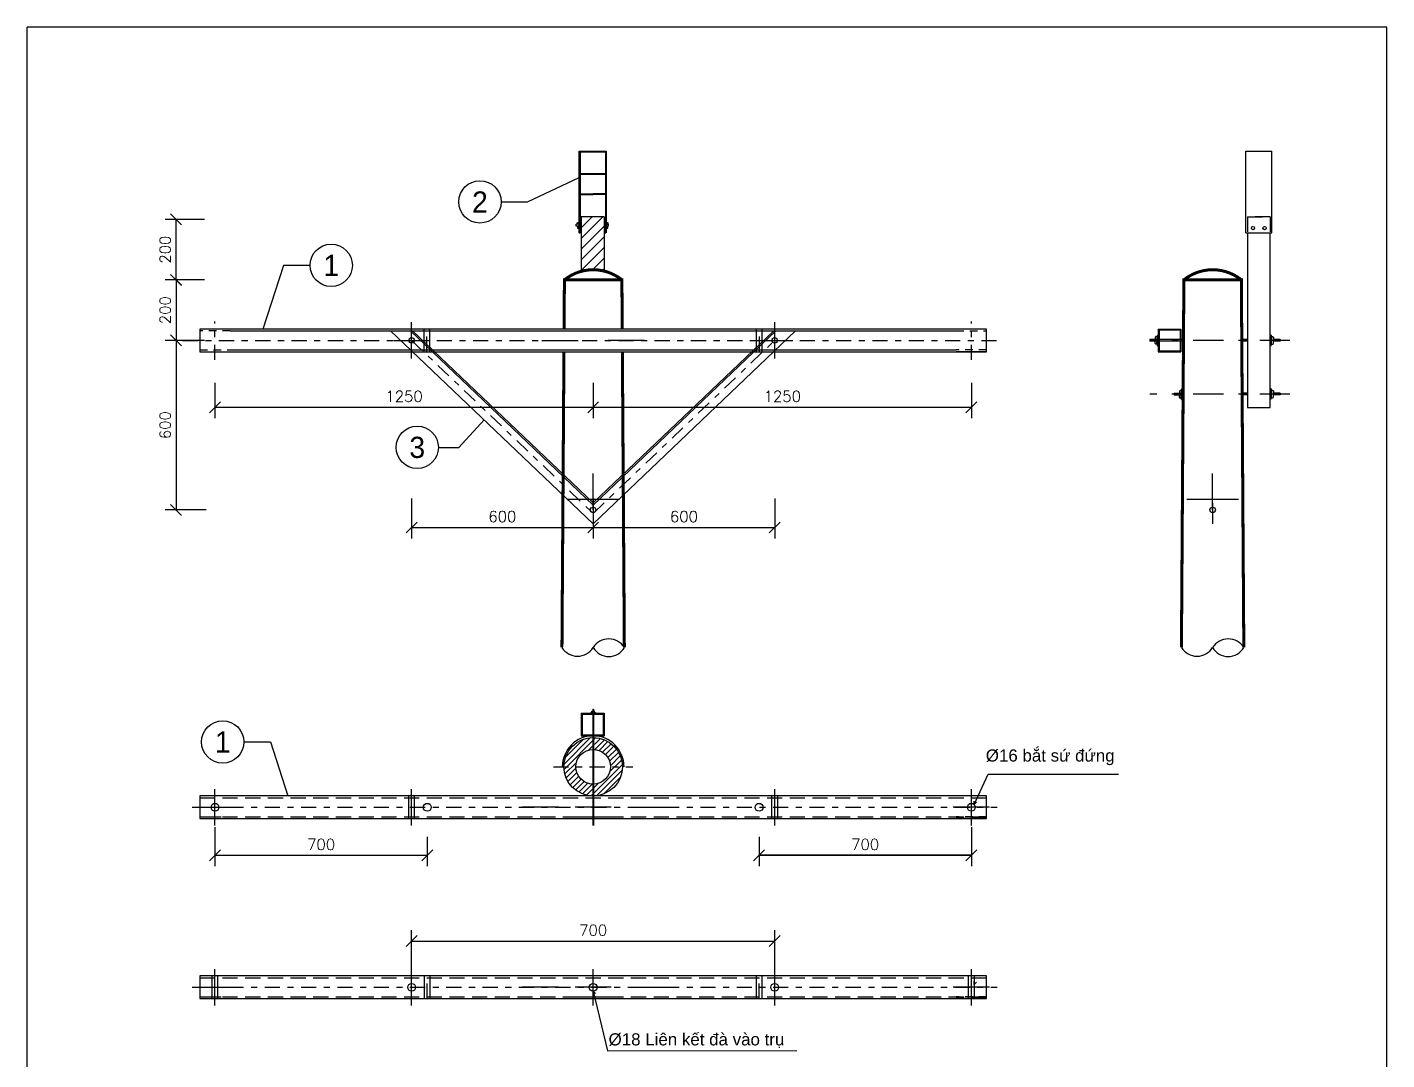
# Model space of a CAD drawing. Extents: x 8.3 to 61.5, y -2.6 to 31.6.
# Drawn here: x 8.25 to 30.72, y 14.57 to 31.63 of the extents above; entities that cross this region are included whole.
import ezdxf
from ezdxf.enums import TextEntityAlignment as Align

# ---------------------------------------------------------------- set-up
doc = ezdxf.new("R2010")
doc.units = 0
doc.header["$MEASUREMENT"] = 0
for name, pattern in [('DASHDOT', [1, 0.5, -0.25, 0, -0.25]), ('DASHDOT2', [0.5, 0.25, -0.125, 0, -0.125]), ('HIDDEN', [0.375, 0.25, -0.125]), ('HIDDEN2', [0.1875, 0.125, -0.0625])]:
    doc.linetypes.add(name, pattern=pattern)
doc.layers.get('0').update_dxf_attribs({"linetype": 'CONTINUOUS'})
doc.layers.get('DEFPOINTS').update_dxf_attribs({"linetype": 'CONTINUOUS'})
doc.styles.add('ROMANS', font='romans.shx')
doc.styles.add('VNARIAL', font='VARR2.TTF')
doc.dimstyles.get("Standard").update_dxf_attribs({"dimtxt": 0.18, "dimasz": 0.18, "dimexe": 0.18, "dimexo": 0, "dimgap": 0.09, "dimtad": 1, "dimdec": 0, "dimlfac": 200, "dimzin": 0, "dimdsep": 46, "dimtxsty": 'ROMANS', "dimblk1": 'OBLIQUE', "dimblk2": 'OBLIQUE', "dimsah": 1, "dimcen": 0.3, "dimse1": 1, "dimadec": 0, "dimazin": 0, "dimtfac": 1, "dimtdec": 0, "dimtmove": 1, "dimatfit": 3, "dimldrblk": 'OBLIQUE', "dimfxl": 1, "dimtolj": 1, "dimtzin": 0, "dimarcsym": 0})

# ---------------------------------------------------------------- blocks, each defined once
blk = doc.blocks.new('_OBLIQUE')
at = {"color": 0, "linetype": 'ByBlock'}
blk.add_line((-0.5, -0.5), (0.5, 0.5), dxfattribs=at)
blk = doc.blocks.new('*D1')
at = {"color": 0, "linetype": 'ByBlock'}
for p, q in [((11.398, 26.969), (10.75, 26.969)), ((10.93, 26.969), (10.93, 25.969)), ((11.398, 25.969), (10.75, 25.969))]:
    blk.add_line(p, q, dxfattribs=at)
at = {"layer": 'DEFPOINTS', "color": 0, "linetype": 'ByBlock'}
for p in [(11.398, 26.969), (10.93, 25.969), (11.398, 25.969)]:
    blk.add_point(p, dxfattribs=at)
at = {"color": 0, "linetype": 'ByBlock', "xscale": 0.18, "yscale": 0.18, "zscale": 0.18}
for p, rotation in [((10.93, 26.969), 90), ((10.93, 25.969), 270)]:
    blk.add_blockref('_OBLIQUE', p, dxfattribs=dict(at, rotation=rotation))
at = {"color": 0, "linetype": 'ByBlock', "insert": (10.75, 26.469), "char_height": 0.18, "attachment_point": 5, "rotation": 90, "style": 'ROMANS'}
blk.add_mtext('\\A1;200', dxfattribs=at)
blk = doc.blocks.new('*D2')
at = {"color": 0, "linetype": 'Continuous', "lineweight": -2}
for p, q in [((10.712, 26.455), (10.712, 23.655)), ((11.21, 23.655), (10.532, 23.655))]:
    blk.add_line(p, q, dxfattribs=at)
at = {"layer": 'DEFPOINTS', "color": 0, "linetype": 'Continuous'}
for p in [(11.18, 26.455), (10.712, 23.655), (11.21, 23.655)]:
    blk.add_point(p, dxfattribs=at)
at = {"color": 0, "linetype": 'Continuous', "lineweight": -2, "xscale": 0.18, "yscale": 0.18, "zscale": 0.18}
for p, rotation in [((10.712, 26.455), 90), ((10.712, 23.655), 270)]:
    blk.add_blockref('_OBLIQUE', p, dxfattribs=dict(at, rotation=rotation))
at = {"color": 0, "linetype": 'Continuous', "insert": (10.532, 25.055), "char_height": 0.18, "attachment_point": 5, "rotation": 90, "style": 'ROMANS'}
blk.add_mtext('\\A1;600', dxfattribs=at)
blk = doc.blocks.new('*D3')
at = {"color": 0, "linetype": 'ByBlock'}
for p, q in [((14.963, 23.469), (14.963, 22.808)), ((17.963, 23.469), (17.963, 22.808)), ((14.963, 22.988), (17.963, 22.988))]:
    blk.add_line(p, q, dxfattribs=at)
at = {"layer": 'DEFPOINTS', "color": 0, "linetype": 'ByBlock'}
for p in [(14.963, 23.469), (17.963, 23.469), (17.963, 22.988)]:
    blk.add_point(p, dxfattribs=at)
at = {"color": 0, "linetype": 'ByBlock', "xscale": 0.18, "yscale": 0.18, "zscale": 0.18, "rotation": 180}
blk.add_blockref('_OBLIQUE', (14.963, 22.988), dxfattribs=at)
at = {"color": 0, "linetype": 'ByBlock', "xscale": 0.18, "yscale": 0.18, "zscale": 0.18}
blk.add_blockref('_OBLIQUE', (17.963, 22.988), dxfattribs=at)
at = {"color": 0, "linetype": 'ByBlock', "insert": (16.463, 23.168), "char_height": 0.18, "attachment_point": 5, "style": 'ROMANS'}
blk.add_mtext('\\A1;600', dxfattribs=at)
blk = doc.blocks.new('*D4')
at = {"color": 0, "linetype": 'ByBlock'}
for p, q in [((21.813, 23.469), (21.813, 22.808)), ((18.813, 22.988), (21.813, 22.988))]:
    blk.add_line(p, q, dxfattribs=at)
at = {"layer": 'DEFPOINTS', "color": 0, "linetype": 'ByBlock'}
for p in [(18.813, 23.469), (21.813, 23.469), (21.813, 22.988)]:
    blk.add_point(p, dxfattribs=at)
at = {"color": 0, "linetype": 'ByBlock', "xscale": 0.18, "yscale": 0.18, "zscale": 0.18, "rotation": 180}
blk.add_blockref('_OBLIQUE', (18.813, 22.988), dxfattribs=at)
at = {"color": 0, "linetype": 'ByBlock', "xscale": 0.18, "yscale": 0.18, "zscale": 0.18}
blk.add_blockref('_OBLIQUE', (21.813, 22.988), dxfattribs=at)
at = {"color": 0, "linetype": 'ByBlock', "insert": (20.313, 23.168), "char_height": 0.18, "attachment_point": 5, "style": 'ROMANS'}
blk.add_mtext('\\A1;600', dxfattribs=at)
blk = doc.blocks.new('*D5')
at = {"color": 0, "linetype": 'ByBlock'}
for p, q in [((11.355, 25.907), (11.355, 25.324)), ((17.605, 25.907), (17.605, 25.324)), ((11.355, 25.504), (17.605, 25.504))]:
    blk.add_line(p, q, dxfattribs=at)
at = {"layer": 'DEFPOINTS', "color": 0, "linetype": 'ByBlock'}
for p in [(11.355, 25.907), (17.605, 25.907), (17.605, 25.504)]:
    blk.add_point(p, dxfattribs=at)
at = {"color": 0, "linetype": 'ByBlock', "xscale": 0.18, "yscale": 0.18, "zscale": 0.18, "rotation": 180}
blk.add_blockref('_OBLIQUE', (11.355, 25.504), dxfattribs=at)
at = {"color": 0, "linetype": 'ByBlock', "xscale": 0.18, "yscale": 0.18, "zscale": 0.18}
blk.add_blockref('_OBLIQUE', (17.605, 25.504), dxfattribs=at)
at = {"color": 0, "linetype": 'ByBlock', "insert": (14.48, 25.684), "char_height": 0.18, "attachment_point": 5, "style": 'ROMANS'}
blk.add_mtext('\\A1;1250', dxfattribs=at)
blk = doc.blocks.new('*D6')
at = {"color": 0, "linetype": 'ByBlock'}
for p, q in [((23.855, 25.907), (23.855, 25.324)), ((17.605, 25.504), (23.855, 25.504))]:
    blk.add_line(p, q, dxfattribs=at)
at = {"layer": 'DEFPOINTS', "color": 0, "linetype": 'ByBlock'}
for p in [(17.605, 25.907), (23.855, 25.907), (23.855, 25.504)]:
    blk.add_point(p, dxfattribs=at)
at = {"color": 0, "linetype": 'ByBlock', "xscale": 0.18, "yscale": 0.18, "zscale": 0.18, "rotation": 180}
blk.add_blockref('_OBLIQUE', (17.605, 25.504), dxfattribs=at)
at = {"color": 0, "linetype": 'ByBlock', "xscale": 0.18, "yscale": 0.18, "zscale": 0.18}
blk.add_blockref('_OBLIQUE', (23.855, 25.504), dxfattribs=at)
at = {"color": 0, "linetype": 'ByBlock', "insert": (20.73, 25.684), "char_height": 0.18, "attachment_point": 5, "style": 'ROMANS'}
blk.add_mtext('\\A1;1250', dxfattribs=at)
blk = doc.blocks.new('*D7')
at = {"color": 0, "linetype": 'Continuous', "lineweight": -2}
for p, q in [((11.355, 18.415), (11.355, 17.769)), ((14.863, 18.256), (14.863, 17.769)), ((11.355, 17.949), (14.863, 17.949))]:
    blk.add_line(p, q, dxfattribs=at)
at = {"layer": 'DEFPOINTS', "color": 0, "linetype": 'Continuous'}
for p in [(11.355, 18.415), (14.863, 18.256), (14.863, 17.949)]:
    blk.add_point(p, dxfattribs=at)
at = {"color": 0, "linetype": 'Continuous', "lineweight": -2, "xscale": 0.18, "yscale": 0.18, "zscale": 0.18, "rotation": 180}
blk.add_blockref('_OBLIQUE', (11.355, 17.949), dxfattribs=at)
at = {"color": 0, "linetype": 'Continuous', "lineweight": -2, "xscale": 0.18, "yscale": 0.18, "zscale": 0.18}
blk.add_blockref('_OBLIQUE', (14.863, 17.949), dxfattribs=at)
at = {"color": 0, "linetype": 'Continuous', "insert": (13.109, 18.129), "char_height": 0.18, "attachment_point": 5, "style": 'ROMANS'}
blk.add_mtext('\\A1;700', dxfattribs=at)
blk = doc.blocks.new('*D8')
at = {"color": 0, "linetype": 'Continuous', "lineweight": -2}
for p, q in [((23.855, 18.415), (23.855, 17.769)), ((20.346, 17.949), (23.855, 17.949))]:
    blk.add_line(p, q, dxfattribs=at)
at = {"layer": 'DEFPOINTS', "color": 0, "linetype": 'Continuous'}
for p in [(20.346, 18.742), (23.855, 18.415), (23.855, 17.949)]:
    blk.add_point(p, dxfattribs=at)
at = {"color": 0, "linetype": 'Continuous', "lineweight": -2, "xscale": 0.18, "yscale": 0.18, "zscale": 0.18, "rotation": 180}
blk.add_blockref('_OBLIQUE', (20.346, 17.949), dxfattribs=at)
at = {"color": 0, "linetype": 'Continuous', "lineweight": -2, "xscale": 0.18, "yscale": 0.18, "zscale": 0.18}
blk.add_blockref('_OBLIQUE', (23.855, 17.949), dxfattribs=at)
at = {"color": 0, "linetype": 'Continuous', "insert": (22.1, 18.129), "char_height": 0.18, "attachment_point": 5, "style": 'ROMANS'}
blk.add_mtext('\\A1;700', dxfattribs=at)
blk = doc.blocks.new('*D9')
at = {"color": 0, "linetype": 'Continuous', "lineweight": -2}
for p, q in [((20.346, 18.256), (20.346, 17.769)), ((23.855, 18.415), (23.855, 17.769)), ((23.855, 17.949), (20.346, 17.949))]:
    blk.add_line(p, q, dxfattribs=at)
at = {"layer": 'DEFPOINTS', "color": 0, "linetype": 'Continuous'}
for p in [(20.346, 18.256), (23.855, 18.415), (20.346, 17.949)]:
    blk.add_point(p, dxfattribs=at)
at = {"color": 0, "linetype": 'Continuous', "lineweight": -2, "xscale": 0.18, "yscale": 0.18, "zscale": 0.18, "rotation": 180}
blk.add_blockref('_OBLIQUE', (20.346, 17.949), dxfattribs=at)
at = {"color": 0, "linetype": 'Continuous', "lineweight": -2, "xscale": 0.18, "yscale": 0.18, "zscale": 0.18}
blk.add_blockref('_OBLIQUE', (23.855, 17.949), dxfattribs=at)
at = {"color": 0, "linetype": 'Continuous', "insert": (22.1, 18.129), "char_height": 0.18, "attachment_point": 5, "style": 'ROMANS'}
blk.add_mtext('\\A1;700', dxfattribs=at)
blk = doc.blocks.new('*D10')
at = {"color": 0, "linetype": 'Continuous', "lineweight": -2}
for p, q in [((14.605, 16.066), (14.605, 16.712)), ((20.605, 16.069), (20.605, 16.712)), ((14.605, 16.532), (20.605, 16.532))]:
    blk.add_line(p, q, dxfattribs=at)
at = {"layer": 'DEFPOINTS', "color": 0, "linetype": 'Continuous'}
for p in [(20.605, 16.532), (14.605, 16.066), (20.605, 16.069)]:
    blk.add_point(p, dxfattribs=at)
at = {"color": 0, "linetype": 'Continuous', "lineweight": -2, "xscale": 0.18, "yscale": 0.18, "zscale": 0.18, "rotation": 180}
blk.add_blockref('_OBLIQUE', (14.605, 16.532), dxfattribs=at)
at = {"color": 0, "linetype": 'Continuous', "lineweight": -2, "xscale": 0.18, "yscale": 0.18, "zscale": 0.18}
blk.add_blockref('_OBLIQUE', (20.605, 16.532), dxfattribs=at)
at = {"color": 0, "linetype": 'Continuous', "insert": (17.605, 16.712), "char_height": 0.18, "attachment_point": 5, "style": 'ROMANS'}
blk.add_mtext('\\A1;700', dxfattribs=at)
blk = doc.blocks.new('*D12')
at = {"color": 0, "linetype": 'Continuous', "lineweight": -2}
for p, q in [((11.18, 28.455), (10.532, 28.455)), ((10.712, 27.455), (10.712, 28.455)), ((11.18, 27.455), (10.532, 27.455))]:
    blk.add_line(p, q, dxfattribs=at)
at = {"layer": 'DEFPOINTS', "color": 0, "linetype": 'Continuous'}
for p in [(10.712, 28.455), (11.18, 28.455), (11.18, 27.455)]:
    blk.add_point(p, dxfattribs=at)
at = {"color": 0, "linetype": 'Continuous', "lineweight": -2, "xscale": 0.18, "yscale": 0.18, "zscale": 0.18}
for p, rotation in [((10.712, 28.455), 90), ((10.712, 27.455), 270)]:
    blk.add_blockref('_OBLIQUE', p, dxfattribs=dict(at, rotation=rotation))
at = {"color": 0, "linetype": 'Continuous', "insert": (10.532, 27.955), "char_height": 0.18, "attachment_point": 5, "rotation": 90, "style": 'ROMANS'}
blk.add_mtext('\\A1;200', dxfattribs=at)

msp = doc.modelspace()

# ---------------------------------------------------------------- hatches: boundary and pattern name
at = {"linetype": 'Continuous'}
h = msp.add_hatch(dxfattribs=at)
h.set_pattern_fill('ANSI31', style=0)
h.set_pattern_definition([(45, (10.82987, 8.83621), (-0.08838835, 0.08838835), [])])
h.paths.add_polyline_path([(17.7863, 28.4975), (17.4061, 28.4975), (17.4061, 27.6037, -0.1270757), (17.7863, 27.6006)])
h = msp.add_hatch(dxfattribs=at)
h.set_pattern_fill('ANSI31', scale=0.5, style=0)
h.set_pattern_definition([(45, (14.639774, 9.017624), (-0.04419417, 0.04419417), [])])
edge = h.paths.add_edge_path()
edge.add_arc((17.6045, 19.4124), 0.4825, 0, 360)
edge = h.paths.add_edge_path(flags=16)
edge.add_arc((17.6045, 19.4124), 0.286, 0, 360)

# ---------------------------------------------------------------- linework, layer by layer
at = {"color": 5, "linetype": 'Continuous'}
for p, q in [((8.2513, -2.0609), (8.2513, 31.6291)), ((30.7205, 31.6291), (8.2513, 31.6291)), ((30.7205, -2.0609), (30.7205, 31.6291))]:
    msp.add_line(p, q, dxfattribs=at)
at = {"linetype": 'Continuous'}
for p, q in [((17.3721, 28.2336), (17.3721, 29.5801)), ((17.3721, 29.5801), (17.8221, 29.5801)), ((17.3873, 29.5801), (17.3873, 28.2336)), ((17.8068, 29.564), (17.8068, 28.2336)), ((17.8221, 29.5801), (17.8221, 28.2336)), ((28.3918, 29.5801), (28.8185, 29.5801)), ((28.3918, 28.2336), (28.3918, 29.5801)), ((28.8185, 28.2336), (28.8185, 29.5801)), ((17.8068, 29.2095), (17.3873, 29.2095)), ((17.8068, 29.1956), (17.3873, 29.1956)), ((17.3873, 28.8769), (17.6074, 28.8769)), ((17.3873, 28.863), (17.6074, 28.863)), ((17.8068, 28.8769), (17.6074, 28.8769)), ((17.8068, 28.863), (17.6074, 28.863)), ((11.18, 28.455), (11.18, 28.455)), ((28.3918, 28.2336), (28.8185, 28.2336)), ((26.9059, 26.5183), (26.8903, 26.5067)), ((26.9223, 26.5183), (26.9059, 26.5183)), ((26.9223, 26.5183), (26.9223, 26.455)), ((26.9285, 26.5425), (26.9285, 26.455)), ((26.9285, 26.5425), (26.9369, 26.5425)), ((26.9369, 26.5425), (26.9369, 26.455)), ((26.9421, 26.6425), (26.9421, 26.2675)), ((26.9421, 26.6425), (27.3171, 26.6425)), ((27.3171, 26.6425), (27.3171, 26.2675)), ((28.8114, 26.5425), (28.803, 26.5425)), ((28.803, 26.5425), (28.803, 26.455)), ((28.8114, 26.5425), (28.8114, 26.455)), ((28.8176, 26.5183), (28.8176, 26.455)), ((28.8176, 26.5183), (28.834, 26.5183)), ((28.834, 26.5183), (28.8496, 26.5067)), ((26.8038, 26.4694), (26.8038, 26.4407)), ((26.8903, 26.5067), (26.8903, 26.455)), ((26.8903, 26.4034), (26.8903, 26.455)), ((26.9059, 26.3917), (26.8903, 26.4034)), ((26.9223, 26.3917), (26.9059, 26.3917)), ((26.9223, 26.3917), (26.9223, 26.455)), ((26.9285, 26.3676), (26.9285, 26.455)), ((26.9285, 26.3676), (26.9369, 26.3676)), ((26.9369, 26.3676), (26.9369, 26.455)), ((28.803, 26.3676), (28.803, 26.455)), ((28.8114, 26.3676), (28.803, 26.3676)), ((28.8114, 26.3676), (28.8114, 26.455)), ((28.8176, 26.3917), (28.8176, 26.455)), ((28.8176, 26.3917), (28.834, 26.3917)), ((28.834, 26.3917), (28.8496, 26.4034)), ((28.8496, 26.5067), (28.8496, 26.455)), ((28.8496, 26.4034), (28.8496, 26.455)), ((28.9608, 26.4694), (28.9608, 26.4407)), ((26.9421, 26.2675), (27.3171, 26.2675)), ((27.3075, 25.6298), (27.2919, 25.6181)), ((27.2919, 25.6181), (27.2919, 25.5665)), ((27.3238, 25.6298), (27.3075, 25.6298)), ((27.3238, 25.6298), (27.3238, 25.5665)), ((27.33, 25.6539), (27.33, 25.5665)), ((27.33, 25.6539), (27.3384, 25.6539)), ((27.3384, 25.6539), (27.3384, 25.5665)), ((28.8114, 25.6571), (28.803, 25.6571)), ((28.803, 25.6571), (28.803, 25.5697)), ((28.8114, 25.6571), (28.8114, 25.5697)), ((28.8176, 25.633), (28.8176, 25.5697)), ((28.8176, 25.633), (28.834, 25.633)), ((28.834, 25.633), (28.8496, 25.6213)), ((28.8496, 25.6213), (28.8496, 25.5697)), ((27.2053, 25.5808), (27.2053, 25.5521)), ((27.2053, 25.5808), (27.3543, 25.5808)), ((27.3543, 25.5521), (27.2053, 25.5521)), ((27.2919, 25.5149), (27.2919, 25.5665)), ((27.3075, 25.5032), (27.2919, 25.5149)), ((27.3238, 25.5032), (27.3075, 25.5032)), ((27.3238, 25.5032), (27.3238, 25.5665)), ((27.33, 25.479), (27.33, 25.5665)), ((27.33, 25.479), (27.3384, 25.479)), ((27.3384, 25.479), (27.3384, 25.5665)), ((27.3543, 25.5808), (27.3543, 25.5521)), ((28.803, 25.4822), (28.803, 25.5697)), ((28.8114, 25.4822), (28.803, 25.4822)), ((28.8114, 25.4822), (28.8114, 25.5697)), ((28.8176, 25.5064), (28.8176, 25.5697)), ((28.8176, 25.5064), (28.834, 25.5064)), ((28.834, 25.5064), (28.8496, 25.518)), ((28.8496, 25.518), (28.8496, 25.5697)), ((28.9608, 25.584), (28.9608, 25.5553)), ((28.4177, 25.3467), (28.7927, 25.3467)), ((17.409, 20.2973), (17.409, 19.9223)), ((17.409, 20.2973), (17.784, 20.2973)), ((17.784, 20.2973), (17.784, 19.9223)), ((17.409, 19.9223), (17.784, 19.9223))]:
    msp.add_line(p, q, dxfattribs=at)
at = {"color": 7, "linetype": 'Continuous'}
for p, q in [((17.8068, 29.564), (17.3873, 29.564)), ((16.5214, 28.7436), (17.3721, 29.1468)), ((16.0833, 28.7436), (16.5214, 28.7436)), ((17.4061, 28.3727), (17.326, 28.3727)), ((17.326, 28.343), (17.326, 28.3727)), ((17.4061, 28.343), (17.326, 28.343)), ((17.3445, 28.3727), (17.3445, 28.4043)), ((17.3445, 28.4043), (17.3667, 28.4043)), ((17.3445, 28.343), (17.3445, 28.3113)), ((17.3445, 28.3113), (17.3667, 28.3113)), ((17.3667, 28.4043), (17.3667, 28.3727)), ((17.3667, 28.3113), (17.3667, 28.343)), ((17.4061, 28.4975), (17.4061, 27.6037)), ((17.7863, 28.4975), (17.4061, 28.4975)), ((17.7863, 28.4975), (17.7863, 27.6006)), ((17.7863, 28.3727), (17.8522, 28.3727)), ((17.8522, 28.343), (17.7863, 28.343)), ((17.8253, 28.3727), (17.8253, 28.4043)), ((17.8253, 28.4043), (17.8475, 28.4043)), ((17.8253, 28.343), (17.8253, 28.3113)), ((17.8253, 28.3113), (17.8475, 28.3113)), ((17.8475, 28.4043), (17.8475, 28.3727)), ((17.8475, 28.3113), (17.8475, 28.343)), ((17.8522, 28.3727), (17.8522, 28.343)), ((17.3721, 28.2336), (17.3873, 28.2336)), ((17.7997, 28.2336), (17.815, 28.2336)), ((28.4177, 28.2336), (28.4177, 25.3467)), ((28.7927, 25.3467), (28.7927, 28.2336)), ((12.4878, 27.6951), (12.1472, 26.6425)), ((12.9258, 27.6951), (12.4878, 27.6951)), ((18.0657, 27.455), (17.1433, 27.455)), ((28.3031, 27.455), (27.3806, 27.455)), ((14.6045, 26.155), (14.6045, 26.755)), ((20.6045, 26.155), (20.6045, 26.755)), ((11.6045, 26.6125), (23.6045, 26.6125)), ((14.2579, 26.6125), (17.6045, 23.4253)), ((14.5841, 26.6125), (17.6045, 23.736)), ((14.6204, 26.6125), (17.6045, 23.7705)), ((17.6045, 23.4253), (20.9511, 26.6125)), ((17.6045, 23.736), (20.6249, 26.6125)), ((17.6045, 23.7705), (20.5886, 26.6125)), ((11.6045, 26.2975), (23.6045, 26.2975)), ((14.3045, 26.455), (14.9045, 26.455)), ((16.7545, 26.455), (17.3545, 26.455)), ((18.4545, 26.455), (17.8545, 26.455)), ((20.3045, 26.455), (20.9045, 26.455)), ((27.3603, 26.4694), (26.8038, 26.4694)), ((27.3601, 26.4407), (26.8038, 26.4407)), ((28.4177, 26.4694), (28.3234, 26.4694)), ((28.4177, 26.455), (28.3235, 26.455)), ((28.4177, 26.4407), (28.3236, 26.4407)), ((28.803, 26.4694), (28.7927, 26.4694)), ((28.803, 26.455), (28.7927, 26.455)), ((28.803, 26.4407), (28.7927, 26.4407)), ((28.8176, 26.4694), (28.8114, 26.4694)), ((28.8176, 26.455), (28.8114, 26.455)), ((28.8176, 26.4407), (28.8114, 26.4407)), ((28.9608, 26.4694), (28.8496, 26.4694)), ((28.9608, 26.455), (28.8496, 26.455)), ((28.9608, 26.4407), (28.8496, 26.4407)), ((11.1045, 26.2675), (11.6045, 26.2675)), ((24.1045, 26.2675), (23.6045, 26.2675)), ((28.4177, 25.5858), (28.3234, 25.5858)), ((28.4177, 25.5714), (28.3235, 25.5714)), ((28.4177, 25.5571), (28.3236, 25.5571)), ((28.803, 25.584), (28.7927, 25.584)), ((28.803, 25.5697), (28.7927, 25.5697)), ((28.803, 25.5553), (28.7927, 25.5553)), ((28.8176, 25.584), (28.8114, 25.584)), ((28.8176, 25.5697), (28.8114, 25.5697)), ((28.8176, 25.5553), (28.8114, 25.5553)), ((28.9608, 25.584), (28.8496, 25.584)), ((28.9608, 25.5697), (28.8496, 25.5697)), ((28.9608, 25.5553), (28.8496, 25.5553)), ((15.383, 24.6885), (15.8027, 25.1413)), ((15.0473, 24.6885), (15.383, 24.6885)), ((17.6045, 23.655), (17.6045, 24.255)), ((27.8419, 23.655), (27.8419, 24.255)), ((17.1795, 23.83), (18.0295, 23.83)), ((27.4169, 23.83), (28.2669, 23.83)), ((11.8324, 19.8217), (12.2704, 19.8217)), ((12.2704, 19.8217), (12.559, 18.9299)), ((11.3545, 18.4424), (11.3545, 19.0424)), ((14.6045, 18.4424), (14.6045, 19.0424)), ((17.6045, 18.4424), (17.6045, 19.0424)), ((20.6045, 18.4424), (20.6045, 19.0424)), ((23.8545, 18.4424), (23.8545, 19.0424)), ((11.0545, 18.7424), (11.6545, 18.7424)), ((17.0295, 18.7424), (16.4295, 18.7424)), ((17.9045, 18.7424), (17.3045, 18.7424)), ((18.1795, 18.7424), (18.7795, 18.7424)), ((24.1545, 18.7424), (23.5545, 18.7424)), ((11.1045, 18.5549), (11.6045, 18.5549)), ((24.1045, 18.5549), (23.6045, 18.5549)), ((11.3545, 15.4685), (11.3545, 16.0685)), ((14.6045, 15.4685), (14.6045, 16.0685)), ((17.6045, 15.4685), (17.6045, 16.0685)), ((20.6045, 15.4685), (20.6045, 16.0685)), ((23.8545, 15.4685), (23.8545, 16.0685)), ((11.0545, 15.7685), (11.6545, 15.7685)), ((17.0295, 15.7685), (16.4295, 15.7685)), ((17.9045, 15.7685), (17.3045, 15.7685)), ((18.1795, 15.7685), (18.7795, 15.7685)), ((24.1545, 15.7685), (23.5545, 15.7685)), ((11.1045, 15.581), (11.6045, 15.581)), ((24.1045, 15.581), (23.6045, 15.581))]:
    msp.add_line(p, q, dxfattribs=at)
at = {"color": 1, "linetype": 'HIDDEN'}
for p, q in [((28.4177, 28.4975), (28.4177, 28.1225)), ((28.4177, 28.4975), (28.7927, 28.4975)), ((28.7927, 28.4975), (28.4177, 28.4975)), ((28.7927, 28.4975), (28.7927, 28.1225))]:
    msp.add_line(p, q, dxfattribs=at)
at = {"color": 7, "linetype": 'DASHDOT2'}
for p, q in [((11.3545, 26.1337), (11.3545, 26.7657)), ((23.8545, 26.1337), (23.8545, 26.7657)), ((10.8206, 26.455), (24.2808, 26.455)), ((14.6045, 26.455), (17.6045, 23.5979)), ((17.6045, 23.5979), (20.6045, 26.455)), ((16.9467, 19.4124), (18.2623, 19.4124)), ((10.9775, 18.7424), (24.2808, 18.7424)), ((10.9775, 15.7685), (24.2808, 15.7685))]:
    msp.add_line(p, q, dxfattribs=at)
at = {"color": 7, "linetype": 'HIDDEN2'}
for p, q in [((11.6045, 26.6125), (11.1045, 26.6125)), ((23.6045, 26.6125), (24.1045, 26.6125)), ((11.1045, 26.2975), (11.6045, 26.2975)), ((24.1045, 26.2975), (23.6045, 26.2975)), ((11.1045, 18.5849), (11.6045, 18.5849)), ((24.1045, 18.5849), (23.6045, 18.5849)), ((11.1045, 15.611), (11.6045, 15.611)), ((24.1045, 15.611), (23.6045, 15.611))]:
    msp.add_line(p, q, dxfattribs=at)
at = {"color": 7}
for p, q in [((14.8095, 26.2675), (14.8095, 26.6425)), ((14.9045, 26.2675), (14.9045, 26.6425)), ((20.3045, 26.2675), (20.3045, 26.6425)), ((20.3995, 26.2675), (20.3995, 26.6425)), ((17.5965, 20.3622), (17.5965, 18.4436)), ((17.6125, 20.3622), (17.6125, 18.4436)), ((14.5595, 18.5549), (14.5595, 18.9299)), ((14.6545, 18.5549), (14.6545, 18.9299)), ((20.5595, 18.5549), (20.5595, 18.9299)), ((20.6545, 18.5549), (20.6545, 18.9299)), ((11.3095, 15.581), (11.3095, 15.956)), ((11.4045, 15.581), (11.4045, 15.956)), ((14.8176, 15.581), (14.8176, 15.956)), ((14.9126, 15.581), (14.9126, 15.956)), ((20.3014, 15.581), (20.3014, 15.956)), ((20.3964, 15.581), (20.3964, 15.956)), ((23.8095, 15.581), (23.8095, 15.956)), ((23.9045, 15.581), (23.9045, 15.956))]:
    msp.add_line(p, q, dxfattribs=at)
at = {"color": 7, "linetype": 'HIDDEN'}
for p, q in [((14.8545, 26.2675), (14.8545, 26.6425)), ((20.3545, 26.2675), (20.3545, 26.6425)), ((11.1045, 18.8999), (24.1045, 18.8999)), ((14.6045, 18.5549), (14.6045, 18.9299)), ((20.6045, 18.5549), (20.6045, 18.9299)), ((11.1045, 18.5849), (24.1045, 18.5849)), ((17.2295, 18.5849), (17.9795, 18.5849)), ((11.3545, 15.581), (11.3545, 15.956)), ((14.8626, 15.581), (14.8626, 15.956)), ((20.3464, 15.581), (20.3464, 15.956)), ((23.8545, 15.581), (23.8545, 15.956)), ((11.1045, 15.926), (24.1045, 15.926)), ((11.1045, 15.611), (24.1045, 15.611)), ((17.2295, 15.611), (17.9795, 15.611))]:
    msp.add_line(p, q, dxfattribs=at)
at = {"color": 1, "linetype": 'Continuous'}
for p, q in [((26.9564, 26.6283), (27.3029, 26.6283)), ((26.9564, 26.6283), (26.9564, 26.2818)), ((27.3029, 26.6283), (27.3029, 26.2818)), ((26.9564, 26.2818), (27.3029, 26.2818)), ((17.6045, 23.7705), (17.6045, 23.4253)), ((27.8419, 23.7705), (27.8419, 23.4253)), ((17.4255, 20.2815), (17.77, 20.2815)), ((17.4255, 20.2815), (17.4255, 19.9381)), ((17.5641, 20.3086), (17.645, 20.3086)), ((17.5641, 20.2986), (17.5641, 20.3086)), ((17.645, 20.2986), (17.5641, 20.2986)), ((17.5799, 20.3274), (17.5836, 20.33)), ((17.5799, 20.311), (17.5799, 20.3274)), ((17.6291, 20.311), (17.5799, 20.311)), ((17.5836, 20.33), (17.6045, 20.33)), ((17.5965, 20.3622), (17.6125, 20.3622)), ((17.6255, 20.33), (17.6045, 20.33)), ((17.6291, 20.3274), (17.6255, 20.33)), ((17.6291, 20.311), (17.6291, 20.3274)), ((17.645, 20.3086), (17.645, 20.2986)), ((17.77, 20.2815), (17.77, 19.9381)), ((17.4255, 19.9381), (17.77, 19.9381)), ((23.8984, 18.7903), (24.133, 19.2916)), ((24.133, 19.2916), (26.286, 19.2889)), ((23.8984, 18.7903), (23.9026, 18.8457)), ((23.8984, 18.7903), (23.9382, 18.829)), ((23.8984, 15.8165), (23.9026, 15.8719)), ((23.8984, 15.8165), (23.9382, 15.8552)), ((17.6045, 15.7035), (17.8391, 14.7171)), ((17.6045, 15.7035), (17.6087, 15.6482)), ((17.6045, 15.7035), (17.6443, 15.6649)), ((17.8391, 14.7171), (20.9732, 14.7247))]:
    msp.add_line(p, q, dxfattribs=at)
at = {"color": 1, "linetype": 'DASHDOT'}
for p, q in [((29.1203, 26.455), (26.8038, 26.455)), ((29.1203, 25.5697), (26.8038, 25.5697))]:
    msp.add_line(p, q, dxfattribs=at)
at = {"color": 7, "const_width": 0.05}
for points in [[(17.1295, 27.455), (17.1295, 27.455, -0.3530157), (18.0795, 27.455)], [(27.3669, 27.455), (27.3669, 27.455, -0.3530157), (28.3169, 27.455)]]:
    msp.add_lwpolyline(points, format="xyb", dxfattribs=at)
at = {"color": 7, "linetype": 'Continuous', "const_width": 0.05}
for points in [[(17.1241, 26.6425), (17.1295, 27.455), (18.0795, 27.455), (18.0849, 26.6425)], [(27.3264, 21.3838), (27.3669, 27.455), (28.3169, 27.455), (28.3573, 21.3838)], [(17.089, 21.3838), (17.1216, 26.2675)], [(18.0874, 26.2675), (18.12, 21.3838)]]:
    msp.add_lwpolyline(points, dxfattribs=at)
at = {"color": 7, "linetype": 'Continuous'}
for points in [[(11.1045, 26.2675), (24.1045, 26.2675), (24.1045, 26.6425), (11.1045, 26.6425)], [(11.1045, 18.5549), (24.1045, 18.5549), (24.1045, 18.9299), (11.1045, 18.9299)], [(11.1045, 15.581), (24.1045, 15.581), (24.1045, 15.956), (11.1045, 15.956)]]:
    msp.add_lwpolyline(points, close=True, dxfattribs=at)
for centre, radius in [((15.7333, 28.7436), 0.35), ((28.509, 28.3104), 0.0273), ((28.7013, 28.3104), 0.0273), ((13.2758, 27.6951), 0.35), ((14.6045, 26.455), 0.045), ((20.6045, 26.455), 0.045), ((14.6973, 24.6885), 0.35), ((17.6045, 23.655), 0.045), ((27.8419, 23.655), 0.045), ((11.4824, 19.8217), 0.35), ((17.6045, 19.4124), 0.4825), ((17.6045, 19.4124), 0.286), ((11.3545, 18.7424), 0.065), ((14.8626, 18.7424), 0.065), ((20.3464, 18.7424), 0.065), ((23.8545, 18.7424), 0.065), ((14.6045, 15.7685), 0.065), ((17.6045, 15.7685), 0.065), ((20.6045, 15.7685), 0.065)]:
    msp.add_circle(centre, radius, dxfattribs=at)
at = {"color": 7}
for centre, radius, start, end in [((17.3468, 21.5404), 0.3016, 211.29096, 328.70904), ((17.8623, 21.2178), 0.3066, 32.78194, 147.21806), ((17.8623, 21.5249), 0.2938, 208.69925, 331.30075), ((27.5841, 21.5404), 0.3016, 211.29096, 328.70904), ((28.0996, 21.2178), 0.3066, 32.78194, 147.21806), ((28.0996, 21.5249), 0.2938, 208.69925, 331.30075)]:
    msp.add_arc(centre, radius, start, end, dxfattribs=at)
at = {"color": 7, "linetype": 'Continuous'}
msp.add_arc((17.6045, 19.4124), 0.51, 0, 180, dxfattribs=at)

# ---------------------------------------------------------------- texts
at = {"color": 7, "linetype": 'Continuous', "style": 'VNARIAL'}
for s, p in [('2', (15.7333, 28.7436)), ('1', (13.2758, 27.6951)), ('3', (14.6973, 24.6885)), ('1', (11.4824, 19.8217))]:
    msp.add_text(s, height=0.35, dxfattribs=at).set_placement(p, align=Align.MIDDLE)
at = {"color": 5, "linetype": 'Continuous', "char_height": 0.2, "width": 6.11237, "attachment_point": 1, "style": 'VNARIAL'}
for s, insert in [('{\\fVNI-Helve|b0|i0|c0|p2;\\C256; \\fVNarial|b0|i0|c0|p34;Ø\\fVNI-Helve|b0|i0|c0|p2;16 baét söù ñöùng}', (24.0157, 19.6978)), ('{\\fVNI-Helve|b0|i0|c0|p2;\\C256; \\fVNarial|b0|i0|c0|p34;Ø\\fVNI-Helve|b0|i0|c0|p2;18 Lieân keát ñaø vaøo truï}', (17.7822, 15.0088))]:
    msp.add_mtext(s, dxfattribs=dict(at, insert=insert))

# ---------------------------------------------------------------- dimensions: what is measured, and where the dimension line sits
at = {"color": 7, "linetype": 'Continuous'}
dim = msp.add_linear_dim(base=(10.7125, 28.455), p1=(11.18, 27.455), p2=(11.18, 28.455), angle=270, dimstyle='Standard', override={"dimse1": 0}, dxfattribs=at)
dim.commit()
dim.dimension.update_dxf_attribs({"geometry": '*D12', "text_midpoint": (10.5325, 27.955)})
dim = msp.add_linear_dim(base=(10.7125, 26.455), p1=(11.18, 27.455), p2=(11.18, 26.455), angle=90, dimstyle='Standard', override={"dimse1": 0}, dxfattribs=at)
dim.commit()
dim.dimension.update_dxf_attribs({"geometry": '*D1', "text_midpoint": (10.5325, 26.955), "insert": (-0.2178, 0.4858)})
for base, p1, p2, angle, text, override, picture, middle in [((10.7125, 23.655), (11.18, 26.455), (11.2097, 23.655), 90, '600', {"dimcen": 0.3, "dimse1": 1}, '*D2', (10.5325, 25.055)), ((20.3464, 17.949), (23.8545, 18.4146), (20.3464, 18.2557), 180, '700', {"dimse1": 0}, '*D9', (22.1005, 18.129))]:
    dim = msp.add_linear_dim(base=base, p1=p1, p2=p2, angle=angle, text=text, dimstyle='Standard', override=override, dxfattribs=at)
    dim.commit()
    dim.dimension.update_dxf_attribs({"geometry": picture, "text_midpoint": middle})
for base, p1, p2, override, picture, middle, set_off in [((17.6045, 25.3508), (11.3545, 25.754), (17.6045, 25.754), {"dimse1": 0}, '*D5', (14.4795, 25.5308), (0, -0.1528)), ((17.6045, 23.365), (14.6045, 23.8462), (17.6045, 23.8462), {"dimse1": 0}, '*D3', (16.1045, 23.545), (-0.3585, 0.377)), ((20.6045, 23.365), (17.6045, 23.8462), (20.6045, 23.8462), {"dimcen": 0.3, "dimse1": 1}, '*D4', (19.1045, 23.545), (-1.2086, 0.377))]:
    dim = msp.add_linear_dim(base=base, p1=p1, p2=p2, dimstyle='Standard', override=override, dxfattribs=at)
    dim.commit()
    dim.dimension.update_dxf_attribs({"geometry": picture, "text_midpoint": middle, "insert": set_off})
dim = msp.add_linear_dim(base=(23.8545, 25.3508), p1=(17.6045, 25.754), p2=(23.8545, 25.754), dimstyle='Standard', dxfattribs=at)
dim.commit()
dim.dimension.update_dxf_attribs({"geometry": '*D6', "text_midpoint": (20.7295, 25.5308), "insert": (0, -0.1528)})
dim = msp.add_linear_dim(base=(23.8545, 17.949), p1=(20.3464, 18.7424), p2=(23.8545, 18.4146), text='700', dimstyle='Standard', dxfattribs=at)
dim.commit()
dim.dimension.update_dxf_attribs({"geometry": '*D8', "text_midpoint": (22.1005, 18.129)})
for base, p1, p2, picture, middle in [((14.8626, 17.949), (11.3545, 18.4146), (14.8626, 18.2557), '*D7', (13.1086, 18.129)), ((20.6045, 16.5319), (14.6045, 16.0663), (20.6045, 16.0685), '*D10', (17.6045, 16.7119))]:
    dim = msp.add_linear_dim(base=base, p1=p1, p2=p2, text='700', dimstyle='Standard', override={"dimse1": 0}, dxfattribs=at)
    dim.commit()
    dim.dimension.update_dxf_attribs({"geometry": picture, "text_midpoint": middle})

doc.saveas('drawing.dxf')
